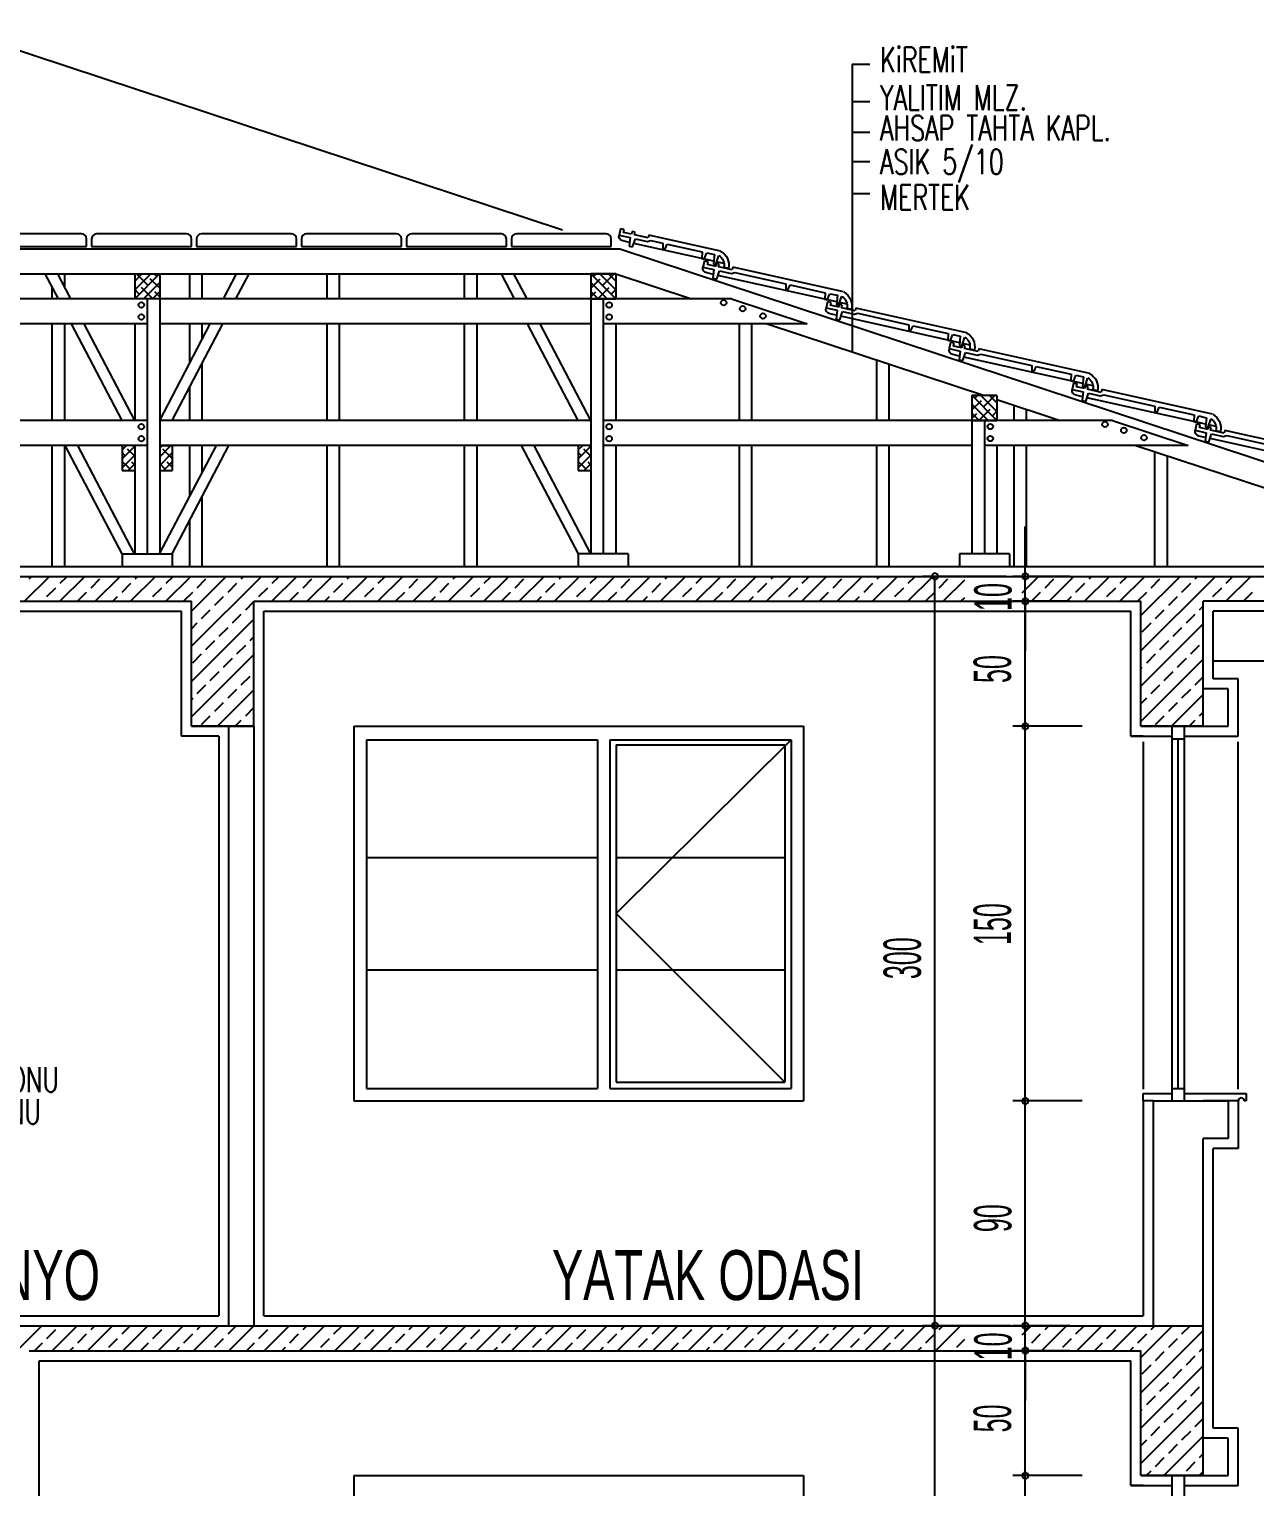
# Model space of a CAD drawing. Extents: x 3907.4 to 3911.57, y -3054.42 to -3053.7.
# Drawn here: x 3909.6949 to 3909.793, y -3054.2507 to -3054.134 of the extents above; entities that cross this region are included whole.
import ezdxf

# ---------------------------------------------------------------- set-up
doc = ezdxf.new("R2010")
doc.units = 0
doc.header["$LTSCALE"] = 2
doc.header["$MEASUREMENT"] = 0
doc.linetypes.add('ACAD_ISO07W100', pattern=[3.5, 0.5, -3])
doc.layers.get('0').update_dxf_attribs({"linetype": 'CONTINUOUS'})
for name, color, linetype in [('DOĞRAMA', 2, 'CONTINUOUS'), ('DUVAR', 7, 'CONTINUOUS'), ('KİREMİT', 9, 'CONTINUOUS'), ('MB', 11, 'CONTINUOUS'), ('OLÇÜ', 6, 'CONTINUOUS'), ('SıVA', 6, 'CONTINUOUS'), ('TARAMA', 9, 'CONTINUOUS'), ('TEXT', 11, 'CONTINUOUS')]:
    doc.layers.add(name, color=color, linetype=linetype)
doc.styles.add('KAPı-PEN', font='simplex.shx', dxfattribs={"width": 0.7, "height": 10})
doc.styles.add('MAHAL', font='stylu.ttf', dxfattribs={"width": 0.7, "height": 20})
doc.styles.add('ÖLÇÜ', font='stylu.ttf', dxfattribs={"width": 0.5})

msp = doc.modelspace()

# ---------------------------------------------------------------- linework, layer by layer
at = {"color": 0, "linetype": 'ByBlock'}
for centre, start, end in [((3909.76741, -3054.17781), 90, 270), ((3909.76741, -3054.17781), 270, 90), ((3909.77464, -3054.17781), 90, 270), ((3909.77464, -3054.17781), 270, 90), ((3909.77464, -3054.17981), 90, 270), ((3909.77464, -3054.17981), 90, 270), ((3909.77464, -3054.17981), 270, 90), ((3909.77464, -3054.17981), 270, 90), ((3909.77464, -3054.18981), 90, 270), ((3909.77464, -3054.18981), 90, 270), ((3909.77464, -3054.18981), 270, 90), ((3909.77464, -3054.18981), 270, 90), ((3909.77464, -3054.21981), 90, 270), ((3909.77464, -3054.21981), 90, 270), ((3909.77464, -3054.21981), 270, 90), ((3909.77464, -3054.21981), 270, 90), ((3909.76741, -3054.23781), 90, 270), ((3909.76741, -3054.23781), 90, 270), ((3909.76741, -3054.23781), 270, 90), ((3909.76741, -3054.23781), 270, 90), ((3909.77464, -3054.23781), 90, 270), ((3909.77464, -3054.23781), 90, 270), ((3909.77464, -3054.23781), 270, 90), ((3909.77464, -3054.23781), 270, 90), ((3909.77464, -3054.23981), 90, 270), ((3909.77464, -3054.23981), 90, 270), ((3909.77464, -3054.23981), 270, 90), ((3909.77464, -3054.23981), 270, 90), ((3909.77464, -3054.24981), 90, 270), ((3909.77464, -3054.24981), 90, 270), ((3909.77464, -3054.24981), 270, 90), ((3909.77464, -3054.24981), 270, 90)]:
    msp.add_arc(centre, 0.00025, start, end, dxfattribs=at)
at = {"layer": 'DOĞRAMA'}
for p, q in [((3909.70235, -3054.16933), (3909.70335, -3054.16933)), ((3909.70535, -3054.16933), (3909.70635, -3054.16933)), ((3909.73886, -3054.16933), (3909.73986, -3054.16933)), ((3909.72089, -3054.18981), (3909.75689, -3054.18981)), ((3909.72089, -3054.18981), (3909.72089, -3054.21981)), ((3909.75689, -3054.18981), (3909.75689, -3054.21981)), ((3909.72189, -3054.19091), (3909.74039, -3054.19091)), ((3909.72189, -3054.19091), (3909.72189, -3054.19691)), ((3909.74039, -3054.19091), (3909.74039, -3054.21881)), ((3909.74139, -3054.19091), (3909.74139, -3054.21881)), ((3909.74139, -3054.19091), (3909.75589, -3054.19091)), ((3909.75589, -3054.19091), (3909.75589, -3054.21881)), ((3909.72189, -3054.19446), (3909.72189, -3054.21881)), ((3909.72189, -3054.21881), (3909.74039, -3054.21881)), ((3909.74139, -3054.21881), (3909.75589, -3054.21881)), ((3909.72089, -3054.21981), (3909.75689, -3054.21981)), ((3909.72089, -3054.24981), (3909.75689, -3054.24981)), ((3909.72089, -3054.24981), (3909.72089, -3054.27981)), ((3909.75689, -3054.24981), (3909.75689, -3054.27981))]:
    msp.add_line(p, q, dxfattribs=at)
at = {"layer": 'DOĞRAMA', "color": 1}
for p, q in [((3909.78639, -3054.21981), (3909.78639, -3054.18981)), ((3909.78739, -3054.21981), (3909.78739, -3054.18981)), ((3909.78639, -3054.19081), (3909.78739, -3054.19081)), ((3909.78689, -3054.21881), (3909.78689, -3054.19081)), ((3909.78639, -3054.21881), (3909.78739, -3054.21881)), ((3909.78639, -3054.27981), (3909.78639, -3054.24981)), ((3909.78739, -3054.27981), (3909.78739, -3054.24981))]:
    msp.add_line(p, q, dxfattribs=at)
at = {"layer": 'DOĞRAMA', "color": 9, "linetype": 'ACAD_ISO07W100'}
for p, q in [((3909.75589, -3054.19091), (3909.74189, -3054.20481)), ((3909.74189, -3054.20481), (3909.75539, -3054.21831))]:
    msp.add_line(p, q, dxfattribs=at)
at = {"layer": 'DOĞRAMA', "color": 6}
for p, q in [((3909.74189, -3054.19131), (3909.74189, -3054.21831)), ((3909.74189, -3054.19131), (3909.75539, -3054.19131)), ((3909.75539, -3054.19131), (3909.75539, -3054.21831)), ((3909.72189, -3054.20031), (3909.74039, -3054.20031)), ((3909.74189, -3054.20031), (3909.75539, -3054.20031)), ((3909.72189, -3054.20931), (3909.74039, -3054.20931)), ((3909.74189, -3054.20931), (3909.75539, -3054.20931)), ((3909.74189, -3054.21831), (3909.75539, -3054.21831))]:
    msp.add_line(p, q, dxfattribs=at)
at = {"layer": 'DUVAR', "color": 2, "linetype": 'ACAD_ISO07W100', "ltscale": 2}
msp.add_line((3909.68889, -3054.134), (3909.73758, -3054.15007), dxfattribs=at)
at = {"layer": 'DUVAR', "color": 2}
for p, q in [((3909.66683, -3054.15159), (3909.74218, -3054.15159)), ((3909.74218, -3054.15159), (3909.80951, -3054.17381)), ((3909.66683, -3054.15359), (3909.74186, -3054.15359)), ((3909.69724, -3054.15559), (3909.69619, -3054.15359)), ((3909.70335, -3054.15359), (3909.70335, -3054.15559)), ((3909.70335, -3054.15359), (3909.70335, -3054.15559)), ((3909.70335, -3054.15359), (3909.70535, -3054.15359)), ((3909.70535, -3054.15359), (3909.70535, -3054.15559)), ((3909.71145, -3054.15559), (3909.7125, -3054.15359)), ((3909.73376, -3054.15559), (3909.73271, -3054.15359)), ((3909.73986, -3054.15359), (3909.73986, -3054.15559)), ((3909.74186, -3054.15359), (3909.73986, -3054.15359)), ((3909.74186, -3054.15359), (3909.74792, -3054.15559)), ((3909.74186, -3054.15359), (3909.74186, -3054.15559)), ((3909.74186, -3054.15359), (3909.74186, -3054.15559)), ((3909.75111, -3054.15559), (3909.64115, -3054.15559)), ((3909.70535, -3054.15559), (3909.70335, -3054.15559)), ((3909.70435, -3054.15559), (3909.70435, -3054.17601)), ((3909.70535, -3054.15559), (3909.70535, -3054.17601)), ((3909.73986, -3054.15559), (3909.73986, -3054.17601)), ((3909.73986, -3054.15559), (3909.74186, -3054.15559)), ((3909.74086, -3054.15559), (3909.74086, -3054.17601)), ((3909.75111, -3054.15559), (3909.75717, -3054.15759)), ((3909.70435, -3054.15759), (3909.66883, -3054.15759)), ((3909.70235, -3054.16533), (3909.69829, -3054.15759)), ((3909.70335, -3054.15759), (3909.70335, -3054.16533)), ((3909.73986, -3054.15759), (3909.70535, -3054.15759)), ((3909.70635, -3054.16533), (3909.7104, -3054.15759)), ((3909.73886, -3054.16533), (3909.7348, -3054.15759)), ((3909.75717, -3054.15759), (3909.74086, -3054.15759)), ((3909.74186, -3054.15759), (3909.74186, -3054.16533)), ((3909.75398, -3054.15759), (3909.77137, -3054.16333)), ((3909.77037, -3054.16333), (3909.77037, -3054.16533)), ((3909.77237, -3054.16333), (3909.77037, -3054.16333)), ((3909.77237, -3054.16333), (3909.77237, -3054.16533)), ((3909.77237, -3054.16333), (3909.77237, -3054.16533)), ((3909.77237, -3054.16366), (3909.77743, -3054.16533)), ((3909.70435, -3054.16533), (3909.66883, -3054.16533)), ((3909.73986, -3054.16533), (3909.70535, -3054.16533)), ((3909.78163, -3054.16533), (3909.74086, -3054.16533)), ((3909.77037, -3054.16533), (3909.77037, -3054.17601)), ((3909.77037, -3054.16533), (3909.77237, -3054.16533)), ((3909.77137, -3054.16533), (3909.77137, -3054.17601)), ((3909.78163, -3054.16533), (3909.78769, -3054.16733)), ((3909.70435, -3054.16733), (3909.66883, -3054.16733)), ((3909.70234, -3054.17602), (3909.69779, -3054.16733)), ((3909.70235, -3054.16733), (3909.70235, -3054.16933)), ((3909.70335, -3054.16733), (3909.70235, -3054.16733)), ((3909.70335, -3054.16733), (3909.70335, -3054.17601)), ((3909.73986, -3054.16733), (3909.70535, -3054.16733)), ((3909.70535, -3054.16733), (3909.70635, -3054.16733)), ((3909.70634, -3054.17602), (3909.71089, -3054.16733)), ((3909.70635, -3054.16733), (3909.70635, -3054.16933)), ((3909.73887, -3054.17602), (3909.73432, -3054.16733)), ((3909.73886, -3054.16733), (3909.73886, -3054.16933)), ((3909.73986, -3054.16733), (3909.73886, -3054.16733)), ((3909.77037, -3054.16733), (3909.74086, -3054.16733)), ((3909.74186, -3054.16733), (3909.74186, -3054.17601)), ((3909.78769, -3054.16733), (3909.77137, -3054.16733)), ((3909.77237, -3054.16733), (3909.77237, -3054.17601)), ((3909.78349, -3054.16733), (3909.80122, -3054.17318)), ((3909.70235, -3054.17601), (3909.70635, -3054.17601)), ((3909.70235, -3054.17601), (3909.70235, -3054.17701)), ((3909.70635, -3054.17601), (3909.70635, -3054.17701)), ((3909.74286, -3054.17601), (3909.73886, -3054.17601)), ((3909.73886, -3054.17601), (3909.73886, -3054.17701)), ((3909.74286, -3054.17601), (3909.74286, -3054.17701)), ((3909.77337, -3054.17601), (3909.76937, -3054.17601)), ((3909.76937, -3054.17601), (3909.76937, -3054.17701)), ((3909.77337, -3054.17601), (3909.77337, -3054.17701))]:
    msp.add_line(p, q, dxfattribs=at)
at = {"layer": 'DUVAR', "color": 4}
for p, q in [((3909.51289, -3054.17781), (3909.80489, -3054.17781)), ((3909.59389, -3054.17981), (3909.70789, -3054.17981)), ((3909.70789, -3054.18981), (3909.70789, -3054.17981)), ((3909.71289, -3054.17981), (3909.78389, -3054.17981)), ((3909.71289, -3054.18981), (3909.71289, -3054.17981)), ((3909.78389, -3054.18981), (3909.78389, -3054.17981)), ((3909.78889, -3054.18981), (3909.78889, -3054.17981)), ((3909.80089, -3054.17981), (3909.78889, -3054.17981)), ((3909.71289, -3054.18981), (3909.70789, -3054.18981)), ((3909.70789, -3054.18981), (3909.71289, -3054.18981)), ((3909.78889, -3054.18981), (3909.78389, -3054.18981)), ((3909.78389, -3054.18981), (3909.78889, -3054.18981)), ((3909.52889, -3054.23781), (3909.78889, -3054.23781)), ((3909.78889, -3054.24981), (3909.78889, -3054.23781)), ((3909.69489, -3054.23981), (3909.78389, -3054.23981)), ((3909.78389, -3054.24981), (3909.78389, -3054.23981)), ((3909.78889, -3054.24981), (3909.78389, -3054.24981)), ((3909.78389, -3054.24981), (3909.78889, -3054.24981))]:
    msp.add_line(p, q, dxfattribs=at)
at = {"layer": 'DUVAR'}
for p, q in [((3909.79089, -3054.18681), (3909.78889, -3054.18681)), ((3909.79089, -3054.18981), (3909.79089, -3054.18681)), ((3909.71089, -3054.23781), (3909.71089, -3054.18981)), ((3909.71289, -3054.18981), (3909.71289, -3054.23781)), ((3909.78889, -3054.18981), (3909.79089, -3054.18981)), ((3909.78489, -3054.21981), (3909.78889, -3054.21981)), ((3909.78489, -3054.21981), (3909.78489, -3054.23781)), ((3909.78889, -3054.21981), (3909.79089, -3054.21981)), ((3909.79089, -3054.21981), (3909.79089, -3054.22281)), ((3909.78889, -3054.23781), (3909.78889, -3054.22281)), ((3909.79089, -3054.22281), (3909.78889, -3054.22281)), ((3909.79089, -3054.24681), (3909.78889, -3054.24681)), ((3909.79089, -3054.24981), (3909.79089, -3054.24681)), ((3909.78889, -3054.24981), (3909.79089, -3054.24981))]:
    msp.add_line(p, q, dxfattribs=at)
at = {"layer": 'KİREMİT'}
for p, q in [((3909.74223, -3054.14999), (3909.74212, -3054.15049)), ((3909.74252, -3054.15005), (3909.74223, -3054.14999)), ((3909.74247, -3054.15027), (3909.74252, -3054.15005)), ((3909.74318, -3054.1502), (3909.74313, -3054.15042)), ((3909.7434, -3054.15025), (3909.74318, -3054.1502)), ((3909.74335, -3054.15047), (3909.7434, -3054.15025)), ((3909.6915, -3054.15139), (3909.6995, -3054.15139)), ((3909.6991, -3054.15039), (3909.6919, -3054.15039)), ((3909.6995, -3054.15139), (3909.6995, -3054.15079)), ((3909.6999, -3054.15079), (3909.6999, -3054.15139)), ((3909.6999, -3054.15139), (3909.7079, -3054.15139)), ((3909.7075, -3054.15039), (3909.7003, -3054.15039)), ((3909.7079, -3054.15139), (3909.7079, -3054.15079)), ((3909.7083, -3054.15079), (3909.7083, -3054.15139)), ((3909.7083, -3054.15139), (3909.7163, -3054.15139)), ((3909.7159, -3054.15039), (3909.7087, -3054.15039)), ((3909.7163, -3054.15139), (3909.7163, -3054.15079)), ((3909.7167, -3054.15079), (3909.7167, -3054.15139)), ((3909.7167, -3054.15139), (3909.7247, -3054.15139)), ((3909.7243, -3054.15039), (3909.7171, -3054.15039)), ((3909.7247, -3054.15139), (3909.7247, -3054.15079)), ((3909.7251, -3054.15079), (3909.7251, -3054.15139)), ((3909.7251, -3054.15139), (3909.7331, -3054.15139)), ((3909.7327, -3054.15039), (3909.7255, -3054.15039)), ((3909.7331, -3054.15139), (3909.7331, -3054.15079)), ((3909.7335, -3054.15079), (3909.7335, -3054.15139)), ((3909.7335, -3054.15139), (3909.7415, -3054.15139)), ((3909.7411, -3054.15039), (3909.7339, -3054.15039)), ((3909.7415, -3054.15139), (3909.7415, -3054.15079)), ((3909.74212, -3054.15049), (3909.743, -3054.15068)), ((3909.74295, -3054.15107), (3909.74241, -3054.15095)), ((3909.74313, -3054.15042), (3909.74247, -3054.15027)), ((3909.743, -3054.15068), (3909.74292, -3054.15137)), ((3909.74292, -3054.15137), (3909.74321, -3054.15144)), ((3909.74321, -3054.15144), (3909.74344, -3054.15078)), ((3909.7497, -3054.15258), (3909.74331, -3054.15115)), ((3909.74445, -3054.15071), (3909.74335, -3054.15047)), ((3909.74344, -3054.15078), (3909.74437, -3054.15099)), ((3909.74437, -3054.15099), (3909.74467, -3054.15091)), ((3909.7445, -3054.15049), (3909.74445, -3054.15071)), ((3909.75025, -3054.15177), (3909.7445, -3054.15049)), ((3909.74467, -3054.15091), (3909.74562, -3054.15113)), ((3909.74562, -3054.15113), (3909.74562, -3054.15156)), ((3909.7458, -3054.1516), (3909.74598, -3054.15121)), ((3909.74598, -3054.15121), (3909.74878, -3054.15183)), ((3909.74562, -3054.15156), (3909.7458, -3054.1516)), ((3909.74878, -3054.15183), (3909.74875, -3054.15236)), ((3909.74875, -3054.15236), (3909.74894, -3054.15241)), ((3909.74895, -3054.15256), (3909.74884, -3054.15305)), ((3909.74894, -3054.15241), (3909.74914, -3054.15191)), ((3909.74925, -3054.15262), (3909.74895, -3054.15256)), ((3909.74914, -3054.15191), (3909.74975, -3054.15205)), ((3909.74975, -3054.15205), (3909.74968, -3054.15279)), ((3909.74986, -3054.15283), (3909.75011, -3054.15213)), ((3909.74884, -3054.15305), (3909.74972, -3054.15325)), ((3909.74968, -3054.15364), (3909.74914, -3054.15352)), ((3909.7492, -3054.15284), (3909.74925, -3054.15262)), ((3909.74986, -3054.15299), (3909.7492, -3054.15284)), ((3909.74972, -3054.15325), (3909.74964, -3054.15394)), ((3909.74968, -3054.15279), (3909.74986, -3054.15283)), ((3909.74991, -3054.15277), (3909.74986, -3054.15299)), ((3909.75013, -3054.15282), (3909.74991, -3054.15277)), ((3909.75052, -3054.15276), (3909.74993, -3054.15263)), ((3909.74994, -3054.15401), (3909.75016, -3054.15335)), ((3909.75955, -3054.15584), (3909.75004, -3054.15372)), ((3909.75008, -3054.15304), (3909.75013, -3054.15282)), ((3909.75118, -3054.15328), (3909.75008, -3054.15304)), ((3909.75016, -3054.15335), (3909.75109, -3054.15356)), ((3909.7505, -3054.15306), (3909.75087, -3054.15314)), ((3909.75109, -3054.15356), (3909.75139, -3054.15348)), ((3909.75123, -3054.15306), (3909.75118, -3054.15328)), ((3909.7601, -3054.15504), (3909.75123, -3054.15306)), ((3909.75139, -3054.15348), (3909.75547, -3054.15439)), ((3909.74964, -3054.15394), (3909.74994, -3054.15401)), ((3909.75547, -3054.15439), (3909.75547, -3054.15482)), ((3909.75547, -3054.15482), (3909.75564, -3054.15486)), ((3909.75564, -3054.15486), (3909.75582, -3054.15447)), ((3909.75582, -3054.15447), (3909.75863, -3054.1551)), ((3909.75863, -3054.1551), (3909.7586, -3054.15563)), ((3909.7586, -3054.15563), (3909.75879, -3054.15567)), ((3909.7588, -3054.15582), (3909.75869, -3054.15632)), ((3909.75879, -3054.15567), (3909.75899, -3054.15518)), ((3909.75909, -3054.15589), (3909.7588, -3054.15582)), ((3909.75899, -3054.15518), (3909.7596, -3054.15531)), ((3909.75905, -3054.15611), (3909.75909, -3054.15589)), ((3909.7596, -3054.15531), (3909.75953, -3054.15606)), ((3909.75953, -3054.15606), (3909.7597, -3054.1561)), ((3909.7597, -3054.1561), (3909.75996, -3054.15539)), ((3909.75975, -3054.15603), (3909.75971, -3054.15625)), ((3909.75997, -3054.15608), (3909.75975, -3054.15603)), ((3909.76037, -3054.15602), (3909.75978, -3054.15589)), ((3909.75993, -3054.1563), (3909.75997, -3054.15608)), ((3909.75869, -3054.15632), (3909.75957, -3054.15651)), ((3909.75953, -3054.15691), (3909.75899, -3054.15679)), ((3909.75971, -3054.15625), (3909.75905, -3054.15611)), ((3909.75957, -3054.15651), (3909.75949, -3054.15721)), ((3909.75949, -3054.15721), (3909.75979, -3054.15727)), ((3909.75979, -3054.15727), (3909.76001, -3054.15661)), ((3909.7694, -3054.15911), (3909.75988, -3054.15699)), ((3909.76103, -3054.15655), (3909.75993, -3054.1563)), ((3909.76001, -3054.15661), (3909.76094, -3054.15682)), ((3909.76035, -3054.15633), (3909.76072, -3054.15641)), ((3909.76094, -3054.15682), (3909.76124, -3054.15675)), ((3909.76107, -3054.15633), (3909.76103, -3054.15655)), ((3909.76995, -3054.1583), (3909.76107, -3054.15633)), ((3909.76124, -3054.15675), (3909.76532, -3054.15766)), ((3909.76532, -3054.15766), (3909.76532, -3054.15809)), ((3909.76532, -3054.15809), (3909.76549, -3054.15813)), ((3909.76549, -3054.15813), (3909.76567, -3054.15774)), ((3909.76567, -3054.15774), (3909.76847, -3054.15836)), ((3909.76847, -3054.15836), (3909.76845, -3054.15889)), ((3909.76845, -3054.15889), (3909.76864, -3054.15894)), ((3909.76865, -3054.15908), (3909.76854, -3054.15958)), ((3909.76854, -3054.15958), (3909.76942, -3054.15978)), ((3909.76864, -3054.15894), (3909.76884, -3054.15844)), ((3909.76894, -3054.15915), (3909.76865, -3054.15908)), ((3909.76884, -3054.15844), (3909.76944, -3054.15858)), ((3909.76889, -3054.15937), (3909.76894, -3054.15915)), ((3909.76955, -3054.15952), (3909.76889, -3054.15937)), ((3909.76944, -3054.15858), (3909.76938, -3054.15932)), ((3909.76938, -3054.15932), (3909.76955, -3054.15936)), ((3909.76955, -3054.15936), (3909.76981, -3054.15866)), ((3909.7696, -3054.1593), (3909.76955, -3054.15952)), ((3909.76982, -3054.15935), (3909.7696, -3054.1593)), ((3909.77021, -3054.15929), (3909.76963, -3054.15916)), ((3909.76977, -3054.15957), (3909.76982, -3054.15935)), ((3909.77087, -3054.15981), (3909.76977, -3054.15957)), ((3909.7702, -3054.15959), (3909.77057, -3054.15967)), ((3909.77092, -3054.15959), (3909.77087, -3054.15981)), ((3909.7798, -3054.16157), (3909.77092, -3054.15959)), ((3909.76937, -3054.16017), (3909.76883, -3054.16005)), ((3909.76942, -3054.15978), (3909.76934, -3054.16047)), ((3909.76934, -3054.16047), (3909.76963, -3054.16054)), ((3909.76963, -3054.16054), (3909.76986, -3054.15988)), ((3909.77924, -3054.16237), (3909.76973, -3054.16025)), ((3909.76986, -3054.15988), (3909.77079, -3054.16009)), ((3909.77079, -3054.16009), (3909.77109, -3054.16001)), ((3909.77109, -3054.16001), (3909.77517, -3054.16092)), ((3909.77517, -3054.16092), (3909.77516, -3054.16135)), ((3909.77516, -3054.16135), (3909.77534, -3054.16139)), ((3909.77534, -3054.16139), (3909.77552, -3054.161)), ((3909.77552, -3054.161), (3909.77832, -3054.16163)), ((3909.77832, -3054.16163), (3909.7783, -3054.16216)), ((3909.77849, -3054.1622), (3909.77869, -3054.16171)), ((3909.77869, -3054.16171), (3909.77929, -3054.16184)), ((3909.77929, -3054.16184), (3909.77922, -3054.16259)), ((3909.7794, -3054.16263), (3909.77966, -3054.16192)), ((3909.7783, -3054.16216), (3909.77849, -3054.1622)), ((3909.7785, -3054.16235), (3909.77839, -3054.16285)), ((3909.77839, -3054.16285), (3909.77927, -3054.16304)), ((3909.77879, -3054.16242), (3909.7785, -3054.16235)), ((3909.77874, -3054.16264), (3909.77879, -3054.16242)), ((3909.7794, -3054.16278), (3909.77874, -3054.16264)), ((3909.77927, -3054.16304), (3909.77919, -3054.16374)), ((3909.77922, -3054.16259), (3909.7794, -3054.16263)), ((3909.77945, -3054.16256), (3909.7794, -3054.16278)), ((3909.77967, -3054.16261), (3909.77945, -3054.16256)), ((3909.78006, -3054.16255), (3909.77948, -3054.16242)), ((3909.77962, -3054.16283), (3909.77967, -3054.16261)), ((3909.78072, -3054.16308), (3909.77962, -3054.16283)), ((3909.78005, -3054.16286), (3909.78042, -3054.16294)), ((3909.78077, -3054.16286), (3909.78072, -3054.16308)), ((3909.78964, -3054.16483), (3909.78077, -3054.16286)), ((3909.77922, -3054.16344), (3909.77868, -3054.16331)), ((3909.77919, -3054.16374), (3909.77948, -3054.1638)), ((3909.77948, -3054.1638), (3909.77971, -3054.16314)), ((3909.78909, -3054.16563), (3909.77958, -3054.16351)), ((3909.77971, -3054.16314), (3909.78064, -3054.16335)), ((3909.78064, -3054.16335), (3909.78094, -3054.16328)), ((3909.78094, -3054.16328), (3909.78502, -3054.16419)), ((3909.78502, -3054.16419), (3909.78501, -3054.16462)), ((3909.78519, -3054.16466), (3909.78537, -3054.16427)), ((3909.78537, -3054.16427), (3909.78817, -3054.16489)), ((3909.78501, -3054.16462), (3909.78519, -3054.16466)), ((3909.78817, -3054.16489), (3909.78814, -3054.16542)), ((3909.78814, -3054.16542), (3909.78833, -3054.16547)), ((3909.78833, -3054.16547), (3909.78854, -3054.16497)), ((3909.78854, -3054.16497), (3909.78914, -3054.16511)), ((3909.78914, -3054.16511), (3909.78907, -3054.16585)), ((3909.78925, -3054.16589), (3909.78951, -3054.16519)), ((3909.78835, -3054.16561), (3909.78823, -3054.16611)), ((3909.78823, -3054.16611), (3909.78911, -3054.16631)), ((3909.78864, -3054.16568), (3909.78835, -3054.16561)), ((3909.78907, -3054.1667), (3909.78853, -3054.16658)), ((3909.78859, -3054.1659), (3909.78864, -3054.16568)), ((3909.78925, -3054.16605), (3909.78859, -3054.1659)), ((3909.78911, -3054.16631), (3909.78904, -3054.167)), ((3909.78907, -3054.16585), (3909.78925, -3054.16589)), ((3909.7893, -3054.16583), (3909.78925, -3054.16605)), ((3909.78952, -3054.16588), (3909.7893, -3054.16583)), ((3909.78991, -3054.16582), (3909.78932, -3054.16569)), ((3909.78933, -3054.16707), (3909.78955, -3054.16641)), ((3909.78947, -3054.1661), (3909.78952, -3054.16588)), ((3909.79057, -3054.16634), (3909.78947, -3054.1661)), ((3909.78955, -3054.16641), (3909.79049, -3054.16662)), ((3909.7899, -3054.16612), (3909.79026, -3054.1662)), ((3909.79049, -3054.16662), (3909.79078, -3054.16654)), ((3909.79062, -3054.16612), (3909.79057, -3054.16634)), ((3909.79949, -3054.1681), (3909.79062, -3054.16612)), ((3909.79078, -3054.16654), (3909.79486, -3054.16745)), ((3909.78904, -3054.167), (3909.78933, -3054.16707)), ((3909.79894, -3054.1689), (3909.78943, -3054.16678))]:
    msp.add_line(p, q, dxfattribs=at)
for centre, start, end in [((3909.6991, -3054.15079), 0, 90), ((3909.7003, -3054.15079), 90, 180), ((3909.7075, -3054.15079), 0, 90), ((3909.7087, -3054.15079), 90, 180), ((3909.7159, -3054.15079), 0, 90), ((3909.7171, -3054.15079), 90, 180), ((3909.7243, -3054.15079), 0, 90), ((3909.7255, -3054.15079), 90, 180), ((3909.7327, -3054.15079), 0, 90), ((3909.7339, -3054.15079), 90, 180), ((3909.7411, -3054.15079), 0, 90)]:
    msp.add_arc(centre, 0.0004, start, end, dxfattribs=at)
at = {"layer": 'KİREMİT', "extrusion": (0, 0, -1)}
for centre, major_axis, start_param, end_param in [((3909.7425, -3054.15057), (0.000276, 0.000276), 2.575474, 4.14627), ((3909.74965, -3054.15287), (0.00062, 0.00062), -0.226426, 1.004677), ((3909.74965, -3054.15287), (0.000886, 0.000886), -0.282325, 1.004677), ((3909.74922, -3054.15314), (0.000276, 0.000276), 2.575474, 4.14627), ((3909.7595, -3054.15614), (0.00062, 0.00062), -0.226426, 1.004677), ((3909.7595, -3054.15614), (0.000886, 0.000886), -0.282325, 1.004677), ((3909.75907, -3054.1564), (0.000276, 0.000276), 2.575474, 4.14627), ((3909.76934, -3054.1594), (0.000886, 0.000886), -0.282325, 1.004677), ((3909.76892, -3054.15967), (0.000276, 0.000276), 2.575474, 4.14627), ((3909.76934, -3054.1594), (0.00062, 0.00062), -0.226426, 1.004677), ((3909.77919, -3054.16267), (0.00062, 0.00062), -0.226426, 1.004677), ((3909.77919, -3054.16267), (0.000886, 0.000886), -0.282325, 1.004677), ((3909.77877, -3054.16293), (0.000276, 0.000276), 2.575474, 4.14627), ((3909.78904, -3054.16593), (0.00062, 0.00062), -0.226426, 1.004677), ((3909.78904, -3054.16593), (0.000886, 0.000886), -0.282325, 1.004677), ((3909.78862, -3054.1662), (0.000276, 0.000276), 2.575474, 4.14627)]:
    msp.add_ellipse(centre, major_axis=major_axis, ratio=1, start_param=start_param, end_param=end_param, dxfattribs=at)
at = {"layer": 'MB', "color": 2}
for p, q in [((3909.69824, -3054.15559), (3909.69719, -3054.15359)), ((3909.71045, -3054.15559), (3909.7115, -3054.15359)), ((3909.73476, -3054.15559), (3909.73371, -3054.15359)), ((3909.70335, -3054.16533), (3909.69929, -3054.15759)), ((3909.70535, -3054.16533), (3909.7094, -3054.15759)), ((3909.73986, -3054.16533), (3909.7358, -3054.15759)), ((3909.70334, -3054.17602), (3909.69879, -3054.16733)), ((3909.70534, -3054.17602), (3909.70989, -3054.16733)), ((3909.73987, -3054.17602), (3909.73532, -3054.16733))]:
    msp.add_line(p, q, dxfattribs=at)
at = {"layer": 'MB', "color": 9}
for p, q in [((3909.69775, -3054.15465), (3909.69775, -3054.15359)), ((3909.70775, -3054.15559), (3909.70775, -3054.15359)), ((3909.70875, -3054.15559), (3909.70875, -3054.15359)), ((3909.71875, -3054.15559), (3909.71875, -3054.15359)), ((3909.71975, -3054.15559), (3909.71975, -3054.15359)), ((3909.72975, -3054.15559), (3909.72975, -3054.15359)), ((3909.73075, -3054.15559), (3909.73075, -3054.15359)), ((3909.69675, -3054.15559), (3909.69675, -3054.15465)), ((3909.69675, -3054.16533), (3909.69675, -3054.15759)), ((3909.69775, -3054.16533), (3909.69775, -3054.15759)), ((3909.70775, -3054.16074), (3909.70775, -3054.15759)), ((3909.70875, -3054.15883), (3909.70875, -3054.15759)), ((3909.71875, -3054.16533), (3909.71875, -3054.15759)), ((3909.71975, -3054.16533), (3909.71975, -3054.15759)), ((3909.72975, -3054.16533), (3909.72975, -3054.15759)), ((3909.73075, -3054.16533), (3909.73075, -3054.15759)), ((3909.75175, -3054.16533), (3909.75175, -3054.15759)), ((3909.75275, -3054.16533), (3909.75275, -3054.15759)), ((3909.70875, -3054.16533), (3909.70875, -3054.16074)), ((3909.76275, -3054.16533), (3909.76275, -3054.16048)), ((3909.76375, -3054.16533), (3909.76375, -3054.16081)), ((3909.70775, -3054.16533), (3909.70775, -3054.16265)), ((3909.77375, -3054.16533), (3909.77375, -3054.16411)), ((3909.77475, -3054.16533), (3909.77475, -3054.16444)), ((3909.69675, -3054.17701), (3909.69675, -3054.16733)), ((3909.69775, -3054.17701), (3909.69775, -3054.16733)), ((3909.70775, -3054.17142), (3909.70775, -3054.16733)), ((3909.70875, -3054.16951), (3909.70875, -3054.16733)), ((3909.71875, -3054.17701), (3909.71875, -3054.16733)), ((3909.71975, -3054.17701), (3909.71975, -3054.16733)), ((3909.72975, -3054.17701), (3909.72975, -3054.16733)), ((3909.73075, -3054.17701), (3909.73075, -3054.16733)), ((3909.75175, -3054.17701), (3909.75175, -3054.16733)), ((3909.75275, -3054.17701), (3909.75275, -3054.16733)), ((3909.76275, -3054.17701), (3909.76275, -3054.16733)), ((3909.76375, -3054.17701), (3909.76375, -3054.16733)), ((3909.77375, -3054.17701), (3909.77375, -3054.16733)), ((3909.77475, -3054.17701), (3909.77475, -3054.16733)), ((3909.78502, -3054.17701), (3909.78502, -3054.16783)), ((3909.78602, -3054.17701), (3909.78602, -3054.16816)), ((3909.70875, -3054.17701), (3909.70875, -3054.17142)), ((3909.70775, -3054.17701), (3909.70775, -3054.17333))]:
    msp.add_line(p, q, dxfattribs=at)
for centre in [(3909.70388, -3054.15608), (3909.74133, -3054.15608), (3909.7505, -3054.1559), (3909.70388, -3054.15704), (3909.74133, -3054.15704), (3909.75202, -3054.15638), (3909.75364, -3054.15697), (3909.78102, -3054.16564), (3909.70388, -3054.16583), (3909.70388, -3054.16679), (3909.74133, -3054.16583), (3909.74133, -3054.16679), (3909.77184, -3054.16582), (3909.77184, -3054.16678), (3909.78253, -3054.16612), (3909.78415, -3054.16671)]:
    msp.add_circle(centre, 0.000219, dxfattribs=at)
at = {"layer": 'OLÇÜ', "color": 6}
for p, q in [((3909.77464, -3054.17781), (3909.77464, -3054.17381)), ((3909.7731, -3054.17781), (3909.76641, -3054.17781)), ((3909.76741, -3054.23781), (3909.76741, -3054.17781)), ((3909.7782, -3054.17781), (3909.77364, -3054.17781)), ((3909.77464, -3054.17981), (3909.77464, -3054.17781)), ((3909.7782, -3054.17981), (3909.77364, -3054.17981)), ((3909.7782, -3054.17981), (3909.77364, -3054.17981)), ((3909.77464, -3054.18981), (3909.77464, -3054.17981)), ((3909.77464, -3054.17981), (3909.77464, -3054.18381)), ((3909.7792, -3054.18981), (3909.77364, -3054.18981)), ((3909.7792, -3054.18981), (3909.77364, -3054.18981)), ((3909.77464, -3054.21981), (3909.77464, -3054.18981)), ((3909.7792, -3054.21981), (3909.77364, -3054.21981)), ((3909.7792, -3054.21981), (3909.77364, -3054.21981)), ((3909.77464, -3054.23781), (3909.77464, -3054.21981)), ((3909.77464, -3054.23781), (3909.77464, -3054.23381)), ((3909.77345, -3054.23781), (3909.76641, -3054.23781)), ((3909.77345, -3054.23781), (3909.76641, -3054.23781)), ((3909.76741, -3054.29781), (3909.76741, -3054.23781)), ((3909.7782, -3054.23781), (3909.77364, -3054.23781)), ((3909.7782, -3054.23781), (3909.77364, -3054.23781)), ((3909.77464, -3054.23981), (3909.77464, -3054.23781)), ((3909.7782, -3054.23981), (3909.77364, -3054.23981)), ((3909.7782, -3054.23981), (3909.77364, -3054.23981)), ((3909.77464, -3054.23981), (3909.77464, -3054.24381)), ((3909.77464, -3054.24981), (3909.77464, -3054.23981)), ((3909.7792, -3054.24981), (3909.77364, -3054.24981)), ((3909.7792, -3054.24981), (3909.77364, -3054.24981)), ((3909.77464, -3054.27981), (3909.77464, -3054.24981))]:
    msp.add_line(p, q, dxfattribs=at)
at = {"layer": 'SıVA'}
for p, q in [((3909.51489, -3054.17701), (3909.80289, -3054.17701)), ((3909.67969, -3054.18061), (3909.70709, -3054.18061)), ((3909.70709, -3054.19061), (3909.70709, -3054.18061)), ((3909.71369, -3054.18061), (3909.78309, -3054.18061)), ((3909.71369, -3054.23701), (3909.71369, -3054.18061)), ((3909.78309, -3054.19061), (3909.78309, -3054.18061)), ((3909.78969, -3054.18601), (3909.78969, -3054.18061)), ((3909.80009, -3054.18061), (3909.78969, -3054.18061)), ((3909.80009, -3054.18461), (3909.78969, -3054.18461)), ((3909.79169, -3054.18601), (3909.78969, -3054.18601)), ((3909.79169, -3054.19061), (3909.79169, -3054.18601)), ((3909.71009, -3054.19061), (3909.70709, -3054.19061)), ((3909.71009, -3054.19061), (3909.71009, -3054.23701)), ((3909.78409, -3054.19061), (3909.78309, -3054.19061)), ((3909.78309, -3054.19061), (3909.78409, -3054.19061)), ((3909.78409, -3054.19061), (3909.78639, -3054.19061)), ((3909.78409, -3054.19106), (3909.78409, -3054.21887)), ((3909.78739, -3054.19061), (3909.79169, -3054.19061)), ((3909.79169, -3054.21887), (3909.79169, -3054.19106)), ((3909.78409, -3054.21981), (3909.78409, -3054.23701)), ((3909.79169, -3054.21981), (3909.79169, -3054.22361)), ((3909.78969, -3054.24401), (3909.78969, -3054.22361)), ((3909.79169, -3054.22361), (3909.78969, -3054.22361)), ((3909.67969, -3054.23701), (3909.71009, -3054.23701)), ((3909.71369, -3054.23701), (3909.78409, -3054.23701)), ((3909.78969, -3054.24601), (3909.78969, -3054.23701)), ((3909.69569, -3054.24061), (3909.78309, -3054.24061)), ((3909.69569, -3054.29701), (3909.69569, -3054.24061)), ((3909.78309, -3054.25061), (3909.78309, -3054.24061)), ((3909.79169, -3054.24601), (3909.78969, -3054.24601)), ((3909.79169, -3054.25061), (3909.79169, -3054.24601)), ((3909.78409, -3054.25061), (3909.78309, -3054.25061)), ((3909.78309, -3054.25061), (3909.78409, -3054.25061)), ((3909.78409, -3054.25061), (3909.78639, -3054.25061)), ((3909.78739, -3054.25061), (3909.79169, -3054.25061))]:
    msp.add_line(p, q, dxfattribs=at)
at = {"layer": 'SıVA', "color": 1}
for p, q in [((3909.78409, -3054.21981), (3909.78409, -3054.21921)), ((3909.78409, -3054.21921), (3909.78639, -3054.21921)), ((3909.78489, -3054.21981), (3909.78409, -3054.21981)), ((3909.78739, -3054.21921), (3909.79233, -3054.21921)), ((3909.79169, -3054.21981), (3909.78889, -3054.21981)), ((3909.79233, -3054.21981), (3909.79217, -3054.21981)), ((3909.79233, -3054.21921), (3909.79233, -3054.21981))]:
    msp.add_line(p, q, dxfattribs=at)
msp.add_arc((3909.79193, -3054.21981), 0.00024, 0, 180, dxfattribs=at)
at = {"layer": 'TARAMA'}
for p, q in [((3909.70335, -3054.15417), (3909.70393, -3054.15359)), ((3909.70335, -3054.15488), (3909.70463, -3054.15359)), ((3909.70335, -3054.15558), (3909.70534, -3054.15359)), ((3909.70442, -3054.15451), (3909.70353, -3054.15363)), ((3909.70512, -3054.1538), (3909.70491, -3054.15359)), ((3909.74186, -3054.15558), (3909.73987, -3054.15359)), ((3909.74008, -3054.1538), (3909.7403, -3054.15359)), ((3909.74186, -3054.15488), (3909.74057, -3054.15359)), ((3909.74079, -3054.15451), (3909.74167, -3054.15363)), ((3909.74186, -3054.15417), (3909.74128, -3054.15359)), ((3909.70336, -3054.15416), (3909.70335, -3054.15415)), ((3909.70371, -3054.15522), (3909.70335, -3054.15485)), ((3909.70477, -3054.15557), (3909.70389, -3054.15469)), ((3909.70405, -3054.15559), (3909.70535, -3054.15429)), ((3909.70535, -3054.15473), (3909.70459, -3054.15398)), ((3909.73986, -3054.15473), (3909.74061, -3054.15398)), ((3909.74116, -3054.15559), (3909.73986, -3054.15429)), ((3909.74044, -3054.15557), (3909.74132, -3054.15469)), ((3909.7415, -3054.15522), (3909.74186, -3054.15485)), ((3909.74185, -3054.15416), (3909.74186, -3054.15415)), ((3909.70337, -3054.15559), (3909.70335, -3054.15556)), ((3909.70476, -3054.15559), (3909.70535, -3054.155)), ((3909.70535, -3054.15544), (3909.70495, -3054.15504)), ((3909.74045, -3054.15559), (3909.73986, -3054.155)), ((3909.73986, -3054.15544), (3909.74026, -3054.15504)), ((3909.74184, -3054.15559), (3909.74186, -3054.15556)), ((3909.77037, -3054.16447), (3909.77113, -3054.16372)), ((3909.77167, -3054.16533), (3909.77037, -3054.16403)), ((3909.77237, -3054.16532), (3909.77038, -3054.16333)), ((3909.77059, -3054.16354), (3909.77081, -3054.16333)), ((3909.77237, -3054.16461), (3909.77108, -3054.16333)), ((3909.7713, -3054.16425), (3909.77219, -3054.16337)), ((3909.77237, -3054.16391), (3909.77179, -3054.16333)), ((3909.77236, -3054.1639), (3909.77237, -3054.16389)), ((3909.77096, -3054.16533), (3909.77037, -3054.16474)), ((3909.77037, -3054.16518), (3909.77077, -3054.16478)), ((3909.77095, -3054.16531), (3909.77183, -3054.16443)), ((3909.77201, -3054.16496), (3909.77237, -3054.16459)), ((3909.77235, -3054.16533), (3909.77237, -3054.1653)), ((3909.70235, -3054.16769), (3909.7027, -3054.16733)), ((3909.70235, -3054.1684), (3909.70335, -3054.1674)), ((3909.70335, -3054.1682), (3909.70277, -3054.16762)), ((3909.7033, -3054.16744), (3909.70319, -3054.16733)), ((3909.70535, -3054.16752), (3909.70553, -3054.16733)), ((3909.70535, -3054.16823), (3909.70624, -3054.16733)), ((3909.70635, -3054.16837), (3909.7056, -3054.16762)), ((3909.70613, -3054.16744), (3909.70602, -3054.16733)), ((3909.73886, -3054.16769), (3909.73922, -3054.16733)), ((3909.73886, -3054.1684), (3909.73986, -3054.1674)), ((3909.73986, -3054.1682), (3909.73929, -3054.16762)), ((3909.73982, -3054.16744), (3909.7397, -3054.16733)), ((3909.70259, -3054.16815), (3909.70235, -3054.1679)), ((3909.70235, -3054.16911), (3909.70335, -3054.16811)), ((3909.70295, -3054.16921), (3909.70235, -3054.16861)), ((3909.70282, -3054.16933), (3909.70335, -3054.16881)), ((3909.70335, -3054.1689), (3909.70312, -3054.16868)), ((3909.70535, -3054.16893), (3909.70635, -3054.16793)), ((3909.70542, -3054.16815), (3909.70535, -3054.16808)), ((3909.70577, -3054.16921), (3909.70535, -3054.16878)), ((3909.70565, -3054.16933), (3909.70635, -3054.16864)), ((3909.70635, -3054.16908), (3909.70595, -3054.16868)), ((3909.73911, -3054.16815), (3909.73886, -3054.1679)), ((3909.73886, -3054.16911), (3909.73986, -3054.16811)), ((3909.73946, -3054.16921), (3909.73886, -3054.16861)), ((3909.73934, -3054.16933), (3909.73986, -3054.16881)), ((3909.73986, -3054.1689), (3909.73964, -3054.16868)), ((3909.69452, -3054.17981), (3909.69652, -3054.17781)), ((3909.69491, -3054.17801), (3909.6951, -3054.17781)), ((3909.69735, -3054.17981), (3909.69935, -3054.17781)), ((3909.69738, -3054.17836), (3909.69793, -3054.17781)), ((3909.69986, -3054.17872), (3909.70056, -3054.17801)), ((3909.70018, -3054.17981), (3909.70218, -3054.17781)), ((3909.703, -3054.17981), (3909.705, -3054.17781)), ((3909.70339, -3054.17801), (3909.70359, -3054.17781)), ((3909.70583, -3054.17981), (3909.70783, -3054.17781)), ((3909.70587, -3054.17836), (3909.70642, -3054.17781)), ((3909.70789, -3054.18059), (3909.71066, -3054.17781)), ((3909.70789, -3054.18341), (3909.71349, -3054.17781)), ((3909.70834, -3054.17872), (3909.70905, -3054.17801)), ((3909.71188, -3054.17801), (3909.71208, -3054.17781)), ((3909.71432, -3054.17981), (3909.71632, -3054.17781)), ((3909.71435, -3054.17836), (3909.7149, -3054.17781)), ((3909.71683, -3054.17872), (3909.71753, -3054.17801)), ((3909.71715, -3054.17981), (3909.71915, -3054.17781)), ((3909.71997, -3054.17981), (3909.72197, -3054.17781)), ((3909.72036, -3054.17801), (3909.72056, -3054.17781)), ((3909.7228, -3054.17981), (3909.7248, -3054.17781)), ((3909.72284, -3054.17836), (3909.72339, -3054.17781)), ((3909.72531, -3054.17872), (3909.72602, -3054.17801)), ((3909.72563, -3054.17981), (3909.72763, -3054.17781)), ((3909.72846, -3054.17981), (3909.73046, -3054.17781)), ((3909.72885, -3054.17801), (3909.72905, -3054.17781)), ((3909.73129, -3054.17981), (3909.73329, -3054.17781)), ((3909.73132, -3054.17836), (3909.73187, -3054.17781)), ((3909.7338, -3054.17872), (3909.73451, -3054.17801)), ((3909.73412, -3054.17981), (3909.73612, -3054.17781)), ((3909.73695, -3054.17981), (3909.73895, -3054.17781)), ((3909.73733, -3054.17801), (3909.73753, -3054.17781)), ((3909.73977, -3054.17981), (3909.74177, -3054.17781)), ((3909.73981, -3054.17836), (3909.74036, -3054.17781)), ((3909.74228, -3054.17872), (3909.74299, -3054.17801)), ((3909.7426, -3054.17981), (3909.7446, -3054.17781)), ((3909.74543, -3054.17981), (3909.74743, -3054.17781)), ((3909.74582, -3054.17801), (3909.74602, -3054.17781)), ((3909.74826, -3054.17981), (3909.75026, -3054.17781)), ((3909.74829, -3054.17836), (3909.74884, -3054.17781)), ((3909.75077, -3054.17872), (3909.75148, -3054.17801)), ((3909.75109, -3054.17981), (3909.75309, -3054.17781)), ((3909.75392, -3054.17981), (3909.75592, -3054.17781)), ((3909.7543, -3054.17801), (3909.7545, -3054.17781)), ((3909.75674, -3054.17981), (3909.75874, -3054.17781)), ((3909.75678, -3054.17836), (3909.75733, -3054.17781)), ((3909.75925, -3054.17872), (3909.75996, -3054.17801)), ((3909.75957, -3054.17981), (3909.76157, -3054.17781)), ((3909.7624, -3054.17981), (3909.7644, -3054.17781)), ((3909.76279, -3054.17801), (3909.76299, -3054.17781)), ((3909.76523, -3054.17981), (3909.76723, -3054.17781)), ((3909.76526, -3054.17836), (3909.76582, -3054.17781)), ((3909.76774, -3054.17872), (3909.76845, -3054.17801)), ((3909.76806, -3054.17981), (3909.76979, -3054.17808)), ((3909.77439, -3054.17913), (3909.77571, -3054.17781)), ((3909.77622, -3054.17872), (3909.77693, -3054.17801)), ((3909.77654, -3054.17981), (3909.77854, -3054.17781)), ((3909.77937, -3054.17981), (3909.78137, -3054.17781)), ((3909.77976, -3054.17801), (3909.77996, -3054.17781)), ((3909.7822, -3054.17981), (3909.7842, -3054.17781)), ((3909.78224, -3054.17836), (3909.78279, -3054.17781)), ((3909.78389, -3054.18095), (3909.78703, -3054.17781)), ((3909.78389, -3054.18378), (3909.78986, -3054.17781)), ((3909.78471, -3054.17872), (3909.78542, -3054.17801)), ((3909.78825, -3054.17801), (3909.78844, -3054.17781)), ((3909.79069, -3054.17981), (3909.79269, -3054.17781)), ((3909.79072, -3054.17836), (3909.79127, -3054.17781)), ((3909.69632, -3054.17942), (3909.69703, -3054.17872)), ((3909.6988, -3054.17978), (3909.6995, -3054.17907)), ((3909.70159, -3054.17981), (3909.70198, -3054.17942)), ((3909.70233, -3054.17907), (3909.70304, -3054.17836)), ((3909.70481, -3054.17942), (3909.70551, -3054.17872)), ((3909.70728, -3054.17978), (3909.70799, -3054.17907)), ((3909.70976, -3054.18013), (3909.71046, -3054.17942)), ((3909.71082, -3054.17907), (3909.71152, -3054.17836)), ((3909.71329, -3054.17942), (3909.714, -3054.17872)), ((3909.71577, -3054.17978), (3909.71647, -3054.17907)), ((3909.71856, -3054.17981), (3909.71895, -3054.17942)), ((3909.7193, -3054.17907), (3909.72001, -3054.17836)), ((3909.72178, -3054.17942), (3909.72248, -3054.17872)), ((3909.72425, -3054.17978), (3909.72496, -3054.17907)), ((3909.72705, -3054.17981), (3909.72743, -3054.17942)), ((3909.72779, -3054.17907), (3909.7285, -3054.17836)), ((3909.73026, -3054.17942), (3909.73097, -3054.17872)), ((3909.73274, -3054.17978), (3909.73344, -3054.17907)), ((3909.73553, -3054.17981), (3909.73592, -3054.17942)), ((3909.73627, -3054.17907), (3909.73698, -3054.17836)), ((3909.73875, -3054.17942), (3909.73946, -3054.17872)), ((3909.74122, -3054.17978), (3909.74193, -3054.17907)), ((3909.74402, -3054.17981), (3909.74441, -3054.17942)), ((3909.74476, -3054.17907), (3909.74547, -3054.17836)), ((3909.74723, -3054.17942), (3909.74794, -3054.17872)), ((3909.74971, -3054.17978), (3909.75042, -3054.17907)), ((3909.7525, -3054.17981), (3909.75289, -3054.17942)), ((3909.75324, -3054.17907), (3909.75395, -3054.17836)), ((3909.75572, -3054.17942), (3909.75643, -3054.17872)), ((3909.75819, -3054.17978), (3909.7589, -3054.17907)), ((3909.76099, -3054.17981), (3909.76138, -3054.17942)), ((3909.76173, -3054.17907), (3909.76244, -3054.17836)), ((3909.7642, -3054.17942), (3909.76491, -3054.17872)), ((3909.76668, -3054.17978), (3909.76739, -3054.17907)), ((3909.77516, -3054.17978), (3909.77587, -3054.17907)), ((3909.77796, -3054.17981), (3909.77835, -3054.17942)), ((3909.7787, -3054.17907), (3909.77941, -3054.17836)), ((3909.78117, -3054.17942), (3909.78188, -3054.17872)), ((3909.78365, -3054.17978), (3909.78436, -3054.17907)), ((3909.78612, -3054.18013), (3909.78683, -3054.17942)), ((3909.78718, -3054.17907), (3909.78789, -3054.17836)), ((3909.78966, -3054.17942), (3909.79037, -3054.17872)), ((3909.79213, -3054.17978), (3909.79284, -3054.17907)), ((3909.69593, -3054.17981), (3909.69597, -3054.17978)), ((3909.70442, -3054.17981), (3909.70445, -3054.17978)), ((3909.7087, -3054.18119), (3909.7094, -3054.18048)), ((3909.71223, -3054.18048), (3909.71289, -3054.17983)), ((3909.7129, -3054.17981), (3909.71294, -3054.17978)), ((3909.72139, -3054.17981), (3909.72142, -3054.17978)), ((3909.72987, -3054.17981), (3909.72991, -3054.17978)), ((3909.73836, -3054.17981), (3909.73839, -3054.17978)), ((3909.74684, -3054.17981), (3909.74688, -3054.17978)), ((3909.75533, -3054.17981), (3909.75537, -3054.17978)), ((3909.76382, -3054.17981), (3909.76385, -3054.17978)), ((3909.76947, -3054.17981), (3909.76979, -3054.1795)), ((3909.78079, -3054.17981), (3909.78082, -3054.17978)), ((3909.78506, -3054.18119), (3909.78577, -3054.18048)), ((3909.7886, -3054.18048), (3909.78889, -3054.1802)), ((3909.78927, -3054.17981), (3909.78931, -3054.17978)), ((3909.70789, -3054.18624), (3909.71289, -3054.18124)), ((3909.70789, -3054.182), (3909.70834, -3054.18154)), ((3909.71117, -3054.18154), (3909.71188, -3054.18084)), ((3909.78389, -3054.18661), (3909.78889, -3054.18161)), ((3909.784, -3054.18225), (3909.78471, -3054.18154)), ((3909.78754, -3054.18154), (3909.78825, -3054.18084)), ((3909.71011, -3054.1826), (3909.71082, -3054.1819)), ((3909.71259, -3054.18296), (3909.71289, -3054.18266)), ((3909.78648, -3054.1826), (3909.78718, -3054.1819)), ((3909.70789, -3054.18907), (3909.71289, -3054.18407)), ((3909.70799, -3054.18473), (3909.7087, -3054.18402)), ((3909.70905, -3054.18366), (3909.70976, -3054.18296)), ((3909.71152, -3054.18402), (3909.71223, -3054.18331)), ((3909.78436, -3054.18473), (3909.78506, -3054.18402)), ((3909.78542, -3054.18366), (3909.78612, -3054.18296)), ((3909.78789, -3054.18402), (3909.7886, -3054.18331)), ((3909.71046, -3054.18508), (3909.71117, -3054.18437)), ((3909.78389, -3054.18944), (3909.78889, -3054.18444)), ((3909.78389, -3054.1852), (3909.784, -3054.18508)), ((3909.78683, -3054.18508), (3909.78754, -3054.18437)), ((3909.7094, -3054.18614), (3909.71011, -3054.18543)), ((3909.71188, -3054.18649), (3909.71259, -3054.18579)), ((3909.78577, -3054.18614), (3909.78648, -3054.18543)), ((3909.78825, -3054.18649), (3909.78889, -3054.18585)), ((3909.70789, -3054.18766), (3909.70799, -3054.18755)), ((3909.70834, -3054.1872), (3909.70905, -3054.18649)), ((3909.70997, -3054.18981), (3909.71289, -3054.1869)), ((3909.71082, -3054.18755), (3909.71152, -3054.18685)), ((3909.78389, -3054.18802), (3909.78436, -3054.18755)), ((3909.78471, -3054.1872), (3909.78542, -3054.18649)), ((3909.78634, -3054.18981), (3909.78889, -3054.18727)), ((3909.78718, -3054.18755), (3909.78789, -3054.18685)), ((3909.70976, -3054.18861), (3909.71046, -3054.18791)), ((3909.71223, -3054.18897), (3909.71289, -3054.18831)), ((3909.78612, -3054.18861), (3909.78683, -3054.18791)), ((3909.7886, -3054.18897), (3909.78889, -3054.18868)), ((3909.7087, -3054.18968), (3909.7094, -3054.18897)), ((3909.71139, -3054.18981), (3909.71188, -3054.18932)), ((3909.7128, -3054.18981), (3909.71289, -3054.18973)), ((3909.78506, -3054.18968), (3909.78577, -3054.18897)), ((3909.78776, -3054.18981), (3909.78825, -3054.18932)), ((3909.68989, -3054.24384), (3909.69592, -3054.23781)), ((3909.69632, -3054.23882), (3909.69703, -3054.23811)), ((3909.69674, -3054.23981), (3909.69874, -3054.23781)), ((3909.6988, -3054.23917), (3909.6995, -3054.23847)), ((3909.69957, -3054.23981), (3909.70157, -3054.23781)), ((3909.69986, -3054.23811), (3909.70016, -3054.23781)), ((3909.70127, -3054.23953), (3909.70198, -3054.23882)), ((3909.70233, -3054.23847), (3909.70299, -3054.23781)), ((3909.7024, -3054.23981), (3909.7044, -3054.23781)), ((3909.70481, -3054.23882), (3909.70551, -3054.23811)), ((3909.70523, -3054.23981), (3909.70723, -3054.23781)), ((3909.70728, -3054.23917), (3909.70799, -3054.23847)), ((3909.70806, -3054.23981), (3909.71006, -3054.23781)), ((3909.70834, -3054.23811), (3909.70864, -3054.23781)), ((3909.70976, -3054.23953), (3909.71046, -3054.23882)), ((3909.71082, -3054.23847), (3909.71147, -3054.23781)), ((3909.71089, -3054.23981), (3909.71289, -3054.23781)), ((3909.71329, -3054.23882), (3909.714, -3054.23811)), ((3909.71371, -3054.23981), (3909.71571, -3054.23781)), ((3909.71577, -3054.23917), (3909.71647, -3054.23847)), ((3909.71654, -3054.23981), (3909.71854, -3054.23781)), ((3909.71683, -3054.23811), (3909.71713, -3054.23781)), ((3909.71824, -3054.23953), (3909.71895, -3054.23882)), ((3909.7193, -3054.23847), (3909.71996, -3054.23781)), ((3909.71937, -3054.23981), (3909.72137, -3054.23781)), ((3909.72178, -3054.23882), (3909.72248, -3054.23811)), ((3909.7222, -3054.23981), (3909.7242, -3054.23781)), ((3909.72425, -3054.23917), (3909.72496, -3054.23847)), ((3909.72503, -3054.23981), (3909.72703, -3054.23781)), ((3909.72531, -3054.23811), (3909.72561, -3054.23781)), ((3909.72673, -3054.23953), (3909.72743, -3054.23882)), ((3909.72779, -3054.23847), (3909.72844, -3054.23781)), ((3909.72786, -3054.23981), (3909.72986, -3054.23781)), ((3909.73026, -3054.23882), (3909.73097, -3054.23811)), ((3909.73069, -3054.23981), (3909.73269, -3054.23781)), ((3909.73274, -3054.23917), (3909.73344, -3054.23847)), ((3909.73351, -3054.23981), (3909.73551, -3054.23781)), ((3909.7338, -3054.23811), (3909.7341, -3054.23781)), ((3909.73521, -3054.23953), (3909.73592, -3054.23882)), ((3909.73627, -3054.23847), (3909.73693, -3054.23781)), ((3909.73634, -3054.23981), (3909.73834, -3054.23781)), ((3909.73875, -3054.23882), (3909.73946, -3054.23811)), ((3909.73917, -3054.23981), (3909.74117, -3054.23781)), ((3909.74122, -3054.23917), (3909.74193, -3054.23847)), ((3909.742, -3054.23981), (3909.744, -3054.23781)), ((3909.74228, -3054.23811), (3909.74258, -3054.23781)), ((3909.7437, -3054.23953), (3909.74441, -3054.23882)), ((3909.74476, -3054.23847), (3909.74541, -3054.23781)), ((3909.74483, -3054.23981), (3909.74683, -3054.23781)), ((3909.74723, -3054.23882), (3909.74794, -3054.23811)), ((3909.74766, -3054.23981), (3909.74966, -3054.23781)), ((3909.74971, -3054.23917), (3909.75042, -3054.23847)), ((3909.75048, -3054.23981), (3909.75248, -3054.23781)), ((3909.75077, -3054.23811), (3909.75107, -3054.23781)), ((3909.75218, -3054.23953), (3909.75289, -3054.23882)), ((3909.75324, -3054.23847), (3909.7539, -3054.23781)), ((3909.75331, -3054.23981), (3909.75531, -3054.23781)), ((3909.75572, -3054.23882), (3909.75643, -3054.23811)), ((3909.75614, -3054.23981), (3909.75814, -3054.23781)), ((3909.75819, -3054.23917), (3909.7589, -3054.23847)), ((3909.75897, -3054.23981), (3909.76097, -3054.23781)), ((3909.75925, -3054.23811), (3909.75956, -3054.23781)), ((3909.76067, -3054.23953), (3909.76138, -3054.23882)), ((3909.76173, -3054.23847), (3909.76238, -3054.23781)), ((3909.7618, -3054.23981), (3909.7638, -3054.23781)), ((3909.7642, -3054.23882), (3909.76491, -3054.23811)), ((3909.76463, -3054.23981), (3909.76663, -3054.23781)), ((3909.76668, -3054.23917), (3909.76739, -3054.23847)), ((3909.76745, -3054.23981), (3909.76945, -3054.23781)), ((3909.76774, -3054.23811), (3909.76804, -3054.23781)), ((3909.76915, -3054.23953), (3909.76979, -3054.23889)), ((3909.77439, -3054.23853), (3909.77511, -3054.23781)), ((3909.77516, -3054.23917), (3909.77587, -3054.23847)), ((3909.77594, -3054.23981), (3909.77794, -3054.23781)), ((3909.77622, -3054.23811), (3909.77653, -3054.23781)), ((3909.77764, -3054.23953), (3909.77835, -3054.23882)), ((3909.7787, -3054.23847), (3909.77935, -3054.23781)), ((3909.77877, -3054.23981), (3909.78077, -3054.23781)), ((3909.78117, -3054.23882), (3909.78188, -3054.23811)), ((3909.7816, -3054.23981), (3909.7836, -3054.23781)), ((3909.78365, -3054.23917), (3909.78436, -3054.23847)), ((3909.78389, -3054.24035), (3909.78643, -3054.23781)), ((3909.78389, -3054.24318), (3909.78889, -3054.23818)), ((3909.78471, -3054.23811), (3909.78501, -3054.23781)), ((3909.78612, -3054.23953), (3909.78683, -3054.23882)), ((3909.78718, -3054.23847), (3909.78784, -3054.23781)), ((3909.69533, -3054.23981), (3909.69597, -3054.23917)), ((3909.69816, -3054.23981), (3909.69844, -3054.23953)), ((3909.70382, -3054.23981), (3909.70445, -3054.23917)), ((3909.70664, -3054.23981), (3909.70693, -3054.23953)), ((3909.7123, -3054.23981), (3909.71294, -3054.23917)), ((3909.71513, -3054.23981), (3909.71541, -3054.23953)), ((3909.72079, -3054.23981), (3909.72142, -3054.23917)), ((3909.72361, -3054.23981), (3909.7239, -3054.23953)), ((3909.72927, -3054.23981), (3909.72991, -3054.23917)), ((3909.7321, -3054.23981), (3909.73238, -3054.23953)), ((3909.73776, -3054.23981), (3909.73839, -3054.23917)), ((3909.74058, -3054.23981), (3909.74087, -3054.23953)), ((3909.74624, -3054.23981), (3909.74688, -3054.23917)), ((3909.74907, -3054.23981), (3909.74935, -3054.23953)), ((3909.75473, -3054.23981), (3909.75537, -3054.23917)), ((3909.75756, -3054.23981), (3909.75784, -3054.23953)), ((3909.76321, -3054.23981), (3909.76385, -3054.23917)), ((3909.76604, -3054.23981), (3909.76633, -3054.23953)), ((3909.77453, -3054.23981), (3909.77481, -3054.23953)), ((3909.78018, -3054.23981), (3909.78082, -3054.23917)), ((3909.78301, -3054.23981), (3909.7833, -3054.23953)), ((3909.78506, -3054.24059), (3909.78577, -3054.23988)), ((3909.7886, -3054.23988), (3909.78889, -3054.23959)), ((3909.78389, -3054.24601), (3909.78889, -3054.24101)), ((3909.784, -3054.24165), (3909.78471, -3054.24094)), ((3909.78648, -3054.242), (3909.78718, -3054.24129)), ((3909.78754, -3054.24094), (3909.78825, -3054.24023)), ((3909.78542, -3054.24306), (3909.78612, -3054.24235)), ((3909.78436, -3054.24412), (3909.78506, -3054.24342)), ((3909.78789, -3054.24342), (3909.7886, -3054.24271)), ((3909.78389, -3054.24884), (3909.78889, -3054.24384)), ((3909.78389, -3054.24459), (3909.784, -3054.24448)), ((3909.78683, -3054.24448), (3909.78754, -3054.24377)), ((3909.78471, -3054.2466), (3909.78542, -3054.24589)), ((3909.78577, -3054.24554), (3909.78648, -3054.24483)), ((3909.78825, -3054.24589), (3909.78889, -3054.24525)), ((3909.78389, -3054.24742), (3909.78436, -3054.24695)), ((3909.78574, -3054.24981), (3909.78889, -3054.24666)), ((3909.78718, -3054.24695), (3909.78789, -3054.24624)), ((3909.78612, -3054.24801), (3909.78683, -3054.2473)), ((3909.7886, -3054.24837), (3909.78889, -3054.24808)), ((3909.78433, -3054.24981), (3909.78471, -3054.24943)), ((3909.78506, -3054.24907), (3909.78577, -3054.24837)), ((3909.78754, -3054.24943), (3909.78825, -3054.24872)), ((3909.78715, -3054.24981), (3909.78718, -3054.24978)), ((3909.78857, -3054.24981), (3909.78889, -3054.24949))]:
    msp.add_line(p, q, dxfattribs=at)
at = {"layer": 'TEXT', "color": 1}
for p, q in [((3909.76078, -3054.13679), (3909.76078, -3054.15983)), ((3909.76078, -3054.13679), (3909.76219, -3054.13679)), ((3909.76078, -3054.1398), (3909.76219, -3054.1398)), ((3909.76078, -3054.14224), (3909.76219, -3054.14224)), ((3909.76078, -3054.1446), (3909.76219, -3054.1446)), ((3909.76078, -3054.14716), (3909.76219, -3054.14716))]:
    msp.add_line(p, q, dxfattribs=at)

# ---------------------------------------------------------------- texts
at = {"layer": 'OLÇÜ', "color": 62, "style": 'ÖLÇÜ', "width": 0.5}
for s, p in [('10', (3909.77355, -3054.18058)), ('50', (3909.7735, -3054.18635)), ('150', (3909.7735, -3054.20733)), ('300', (3909.76629, -3054.21006)), ('90', (3909.77353, -3054.23032)), ('10', (3909.77355, -3054.24058)), ('50', (3909.7735, -3054.24635))]:
    msp.add_text(s, height=0.003, rotation=90, dxfattribs=at).set_placement(p)
at = {"layer": 'TEXT', "color": 1, "style": 'KAPı-PEN', "width": 0.7}
for s, p in [('KiREMiT', (3909.76302, -3054.13744)), ('YALITIM MLZ.', (3909.76302, -3054.14048)), ('AHSAP TAHTA KAPL.', (3909.76302, -3054.14292)), ('ASIK 5/10', (3909.76302, -3054.14562)), ('MERTEK', (3909.76302, -3054.14847)), ('TESV.BETONU', (3909.68498, -3054.2191)), ('B.A.BETONU', (3909.68498, -3054.22166))]:
    msp.add_text(s, height=0.002, dxfattribs=at).set_placement(p)
at = {"layer": 'TEXT', "style": 'MAHAL', "width": 0.7}
for s, p in [('BANYO', (3909.68746, -3054.23576)), ('YATAK ODASI', (3909.73675, -3054.23576))]:
    msp.add_text(s, height=0.004, dxfattribs=at).set_placement(p)

doc.saveas('drawing.dxf')
